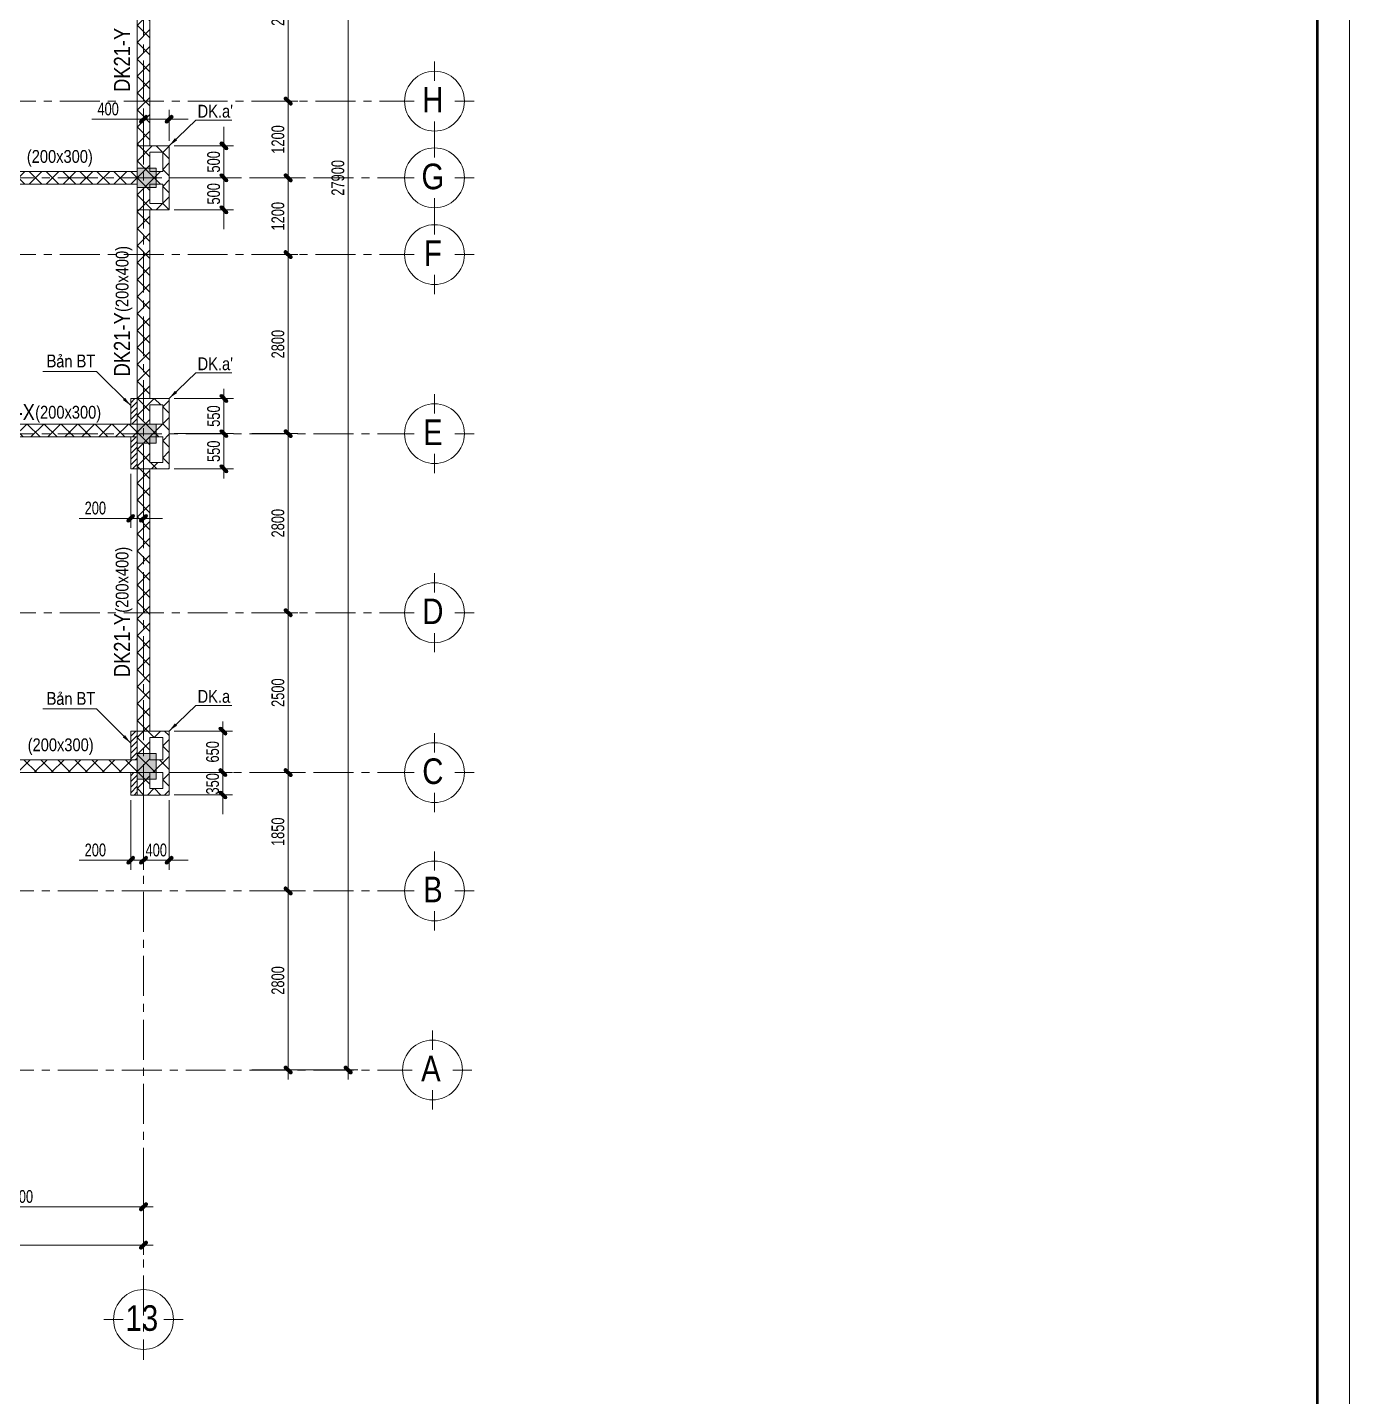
# Model space of a CAD drawing. Header units: millimetres. Extents: x -32285 to 839146, y -560248 to 114976.
# Drawn here: x 47084 to 67766, y -5107 to 16303 of the extents above; entities that cross this region are included whole.
import ezdxf
from ezdxf.enums import TextEntityAlignment as Align

# ---------------------------------------------------------------- set-up
doc = ezdxf.new("R2010")
doc.units = ezdxf.units.MM
doc.linetypes.add('ACAD_ISO03W100', pattern=[30, 12, -18])
doc.linetypes.add('CENTER', pattern=[2, 1.25, -0.25, 0.25, -0.25])
doc.layers.get('0').update_dxf_attribs({"lineweight": 20})
doc.layers.get('Defpoints').update_dxf_attribs({"lineweight": 9})
for name, color, linetype, lineweight in [('00_KHUNG 1_S', 7, 'Continuous', 50), ('a', 2, 'Continuous', 20), ("a'", 6, 'Continuous', 20), ('A_Bao_Cot_S_0.2', 3, 'Continuous', 20), ('A_Bao_DK_S_0.2', 3, 'Continuous', 20), ('A_Center_S_0.09', 8, 'Continuous', 9), ('A_Hatch_Cot_S_0.2', 30, 'Continuous', 20), ('A_Hatch_S_CONC_0.05', 8, 'ACAD_ISO03W100', 5), ('A_Note_Steel_S_0.09', 8, 'Continuous', 9), ('banbetong', 3, 'Continuous', 35), ('DAU TRUC', 7, 'Continuous', 20), ('Dim P', 150, 'Continuous', 15), ('Dim shx', 4, 'CENTER', 15), ('DK-X', 33, 'Continuous', 35), ('DK-Y', 6, 'Continuous', 35), ('TTN', 4, 'Continuous', 20)]:
    doc.layers.add(name, color=color, linetype=linetype, lineweight=lineweight)
doc.layers.add('HP- KHUNG', color=7, linetype='Continuous', plot=False)
doc.styles.add('conden250', font='VHELVCN.TTF', dxfattribs={"height": 250})
doc.styles.add('Condense', font='VHELVCB.TTF', dxfattribs={"height": 400})
doc.styles.add('condense200', font='VHELVCN.TTF', dxfattribs={"height": 200})
doc.styles.add('Shx200', font='vn_vni.shx', dxfattribs={"width": 0.75, "bigfont": '@extfont2.shx'})
doc.dimstyles.new('SC 100 shx', dxfattribs={"dimtxt": 200, "dimasz": 150, "dimexe": 100, "dimexo": 80, "dimgap": 60, "dimtad": 1, "dimdec": 0, "dimtxsty": 'Shx200', "dimblk": 'STIK-01', "dimcen": -125, "dimdle": 100, "dimclrd": 8, "dimclre": 8, "dimclrt": 256, "dimadec": 0, "dimazin": 0, "dimtfac": 1, "dimtdec": 0, "dimtix": 1, "dimtmove": 0, "dimatfit": 3, "dimfxl": 1, "dimlwd": 9, "dimlwe": 9, "dimarcsym": 0})
pattern_1 = [(45, (-218352.1, 10050.31), (-44.194174, 44.194174), [])]

# ---------------------------------------------------------------- blocks, each defined once
blk = doc.blocks.new('STIK-01')
at = {"lineweight": 13}
h = blk.add_hatch(color=8, dxfattribs=at)
edge = h.paths.add_edge_path()
edge.add_line((-0.16, -0.37), (0.37, 0.16))
edge.add_arc((0.27, 0.27), 0.15, 315, 495)
edge.add_line((0.16, 0.37), (-0.37, -0.16))
edge.add_arc((-0.27, -0.27), 0.15, 135, 315)
at = {"color": 8, "lineweight": 9}
for p, q in [((-0.21, 0), (-1, 0)), ((0, 0.21), (0, 1)), ((1, 0), (0.21, 0)), ((0, -1), (0, -0.21))]:
    blk.add_line(p, q, dxfattribs=at)
at = {"color": 8, "lineweight": 13}
blk.add_lwpolyline([(-0.16, -0.37), (0.37, 0.16, 1), (0.16, 0.37), (-0.37, -0.16, 1)], format="xyb", close=True, dxfattribs=at)
blk = doc.blocks.new('*D5')
at = {"layer": 'Defpoints', "color": 0, "linetype": 'Continuous', "transparency": 16777216}
for p in [(268865, -71483), (268865, -99383), (270453, -99383)]:
    blk.add_point(p, dxfattribs=at)
at = {"layer": 'Dim shx', "color": 8, "linetype": 'Continuous', "lineweight": 9, "transparency": 16777216}
for p, q in [((268945, -71483), (270553, -71483)), ((270453, -71633), (270453, -99233)), ((268945, -99383), (270553, -99383))]:
    blk.add_line(p, q, dxfattribs=at)
at = {"layer": 'Dim shx', "color": 8, "linetype": 'Continuous', "lineweight": 9, "transparency": 16777216, "xscale": 150, "yscale": 150, "zscale": 150}
for p, rotation in [((270453, -71483), 90), ((270453, -99383), 270)]:
    blk.add_blockref('STIK-01', p, dxfattribs=dict(at, rotation=rotation))
at = {"layer": 'Dim shx', "linetype": 'Continuous', "transparency": 16777216, "insert": (270293, -85433), "char_height": 200, "attachment_point": 5, "rotation": 90, "style": 'Shx200'}
blk.add_mtext('27900', dxfattribs=at)
blk = doc.blocks.new('*D8')
at = {"layer": 'Defpoints', "color": 0, "linetype": 'Continuous', "transparency": 16777216}
for p in [(268865, -86633), (268865, -89433), (269515, -89433)]:
    blk.add_point(p, dxfattribs=at)
at = {"layer": 'Dim shx', "color": 8, "linetype": 'Continuous', "lineweight": 9, "transparency": 16777216}
for p, q in [((268945, -86633), (269615, -86633)), ((269515, -86783), (269515, -89283)), ((268945, -89433), (269615, -89433))]:
    blk.add_line(p, q, dxfattribs=at)
at = {"layer": 'Dim shx', "color": 8, "linetype": 'Continuous', "lineweight": 9, "transparency": 16777216, "xscale": 150, "yscale": 150, "zscale": 150}
for p, rotation in [((269515, -86633), 90), ((269515, -89433), 270)]:
    blk.add_blockref('STIK-01', p, dxfattribs=dict(at, rotation=rotation))
at = {"layer": 'Dim shx', "linetype": 'Continuous', "transparency": 16777216, "insert": (269355, -88033), "char_height": 200, "attachment_point": 5, "rotation": 90, "style": 'Shx200'}
blk.add_mtext('2800', dxfattribs=at)
blk = doc.blocks.new('*D9')
at = {"layer": 'Defpoints', "color": 0, "linetype": 'Continuous', "transparency": 16777216}
for p in [(268865, -89433), (268865, -92233), (269515, -92233)]:
    blk.add_point(p, dxfattribs=at)
at = {"layer": 'Dim shx', "color": 8, "linetype": 'Continuous', "lineweight": 9, "transparency": 16777216}
for p, q in [((268945, -89433), (269615, -89433)), ((269515, -89583), (269515, -92083)), ((268945, -92233), (269615, -92233))]:
    blk.add_line(p, q, dxfattribs=at)
at = {"layer": 'Dim shx', "color": 8, "linetype": 'Continuous', "lineweight": 9, "transparency": 16777216, "xscale": 150, "yscale": 150, "zscale": 150}
for p, rotation in [((269515, -89433), 90), ((269515, -92233), 270)]:
    blk.add_blockref('STIK-01', p, dxfattribs=dict(at, rotation=rotation))
at = {"layer": 'Dim shx', "linetype": 'Continuous', "transparency": 16777216, "insert": (269355, -90833), "char_height": 200, "attachment_point": 5, "rotation": 90, "style": 'Shx200'}
blk.add_mtext('2800', dxfattribs=at)
blk = doc.blocks.new('*D10')
at = {"layer": 'Defpoints', "color": 0, "linetype": 'Continuous', "transparency": 16777216}
for p in [(268865, -94733), (268865, -96583), (269515, -96583)]:
    blk.add_point(p, dxfattribs=at)
at = {"layer": 'Dim shx', "color": 8, "linetype": 'Continuous', "lineweight": 9, "transparency": 16777216}
for p, q in [((268945, -94733), (269615, -94733)), ((269515, -94883), (269515, -96433)), ((268945, -96583), (269615, -96583))]:
    blk.add_line(p, q, dxfattribs=at)
at = {"layer": 'Dim shx', "color": 8, "linetype": 'Continuous', "lineweight": 9, "transparency": 16777216, "xscale": 150, "yscale": 150, "zscale": 150}
for p, rotation in [((269515, -94733), 90), ((269515, -96583), 270)]:
    blk.add_blockref('STIK-01', p, dxfattribs=dict(at, rotation=rotation))
at = {"layer": 'Dim shx', "linetype": 'Continuous', "transparency": 16777216, "insert": (269355, -95658), "char_height": 200, "attachment_point": 5, "rotation": 90, "style": 'Shx200'}
blk.add_mtext('1850', dxfattribs=at)
blk = doc.blocks.new('*D11')
at = {"layer": 'Defpoints', "color": 0, "linetype": 'Continuous', "transparency": 16777216}
for p in [(268865, -96583), (268865, -99383), (269515, -99383)]:
    blk.add_point(p, dxfattribs=at)
at = {"layer": 'Dim shx', "color": 8, "linetype": 'Continuous', "lineweight": 9, "transparency": 16777216}
for p, q in [((268945, -96583), (269615, -96583)), ((269515, -96733), (269515, -99233)), ((268945, -99383), (269615, -99383))]:
    blk.add_line(p, q, dxfattribs=at)
at = {"layer": 'Dim shx', "color": 8, "linetype": 'Continuous', "lineweight": 9, "transparency": 16777216, "xscale": 150, "yscale": 150, "zscale": 150}
for p, rotation in [((269515, -96583), 90), ((269515, -99383), 270)]:
    blk.add_blockref('STIK-01', p, dxfattribs=dict(at, rotation=rotation))
at = {"layer": 'Dim shx', "linetype": 'Continuous', "transparency": 16777216, "insert": (269355, -97983), "char_height": 200, "attachment_point": 5, "rotation": 90, "style": 'Shx200'}
blk.add_mtext('2800', dxfattribs=at)
blk = doc.blocks.new('*D27')
at = {"layer": 'Defpoints', "color": 0, "linetype": 'Continuous', "transparency": 16777216}
for p in [(263352, -100983), (267252, -100983), (267252, -101522)]:
    blk.add_point(p, dxfattribs=at)
at = {"layer": 'Dim shx', "color": 8, "linetype": 'Continuous', "lineweight": 9, "transparency": 16777216}
for p, q in [((263352, -101063), (263352, -101622)), ((267252, -101063), (267252, -101622)), ((263502, -101522), (267102, -101522))]:
    blk.add_line(p, q, dxfattribs=at)
at = {"layer": 'Dim shx', "color": 8, "linetype": 'Continuous', "lineweight": 9, "transparency": 16777216, "xscale": 150, "yscale": 150, "zscale": 150, "rotation": 180}
blk.add_blockref('STIK-01', (263352, -101522), dxfattribs=at)
at = {"layer": 'Dim shx', "color": 8, "linetype": 'Continuous', "lineweight": 9, "transparency": 16777216, "xscale": 150, "yscale": 150, "zscale": 150}
blk.add_blockref('STIK-01', (267252, -101522), dxfattribs=at)
at = {"layer": 'Dim shx', "linetype": 'Continuous', "transparency": 16777216, "insert": (265302, -101362), "char_height": 200, "attachment_point": 5, "style": 'Shx200'}
blk.add_mtext('3900', dxfattribs=at)
blk = doc.blocks.new('*D28')
at = {"layer": 'Defpoints', "color": 0, "linetype": 'Continuous', "transparency": 16777216}
for p in [(219652, -100983), (267252, -100983), (267252, -102122)]:
    blk.add_point(p, dxfattribs=at)
at = {"layer": 'Dim shx', "color": 8, "linetype": 'Continuous', "lineweight": 9, "transparency": 16777216}
for p, q in [((219652, -101063), (219652, -102222)), ((267252, -101063), (267252, -102222)), ((219802, -102122), (267102, -102122))]:
    blk.add_line(p, q, dxfattribs=at)
at = {"layer": 'Dim shx', "color": 8, "linetype": 'Continuous', "lineweight": 9, "transparency": 16777216, "xscale": 150, "yscale": 150, "zscale": 150, "rotation": 180}
blk.add_blockref('STIK-01', (219652, -102122), dxfattribs=at)
at = {"layer": 'Dim shx', "color": 8, "linetype": 'Continuous', "lineweight": 9, "transparency": 16777216, "xscale": 150, "yscale": 150, "zscale": 150}
blk.add_blockref('STIK-01', (267252, -102122), dxfattribs=at)
at = {"layer": 'Dim shx', "linetype": 'Continuous', "transparency": 16777216, "insert": (243452, -101962), "char_height": 200, "attachment_point": 5, "style": 'Shx200'}
blk.add_mtext('47600', dxfattribs=at)
blk = doc.blocks.new('*D29')
at = {"layer": 'Defpoints', "color": 0, "linetype": 'Continuous', "transparency": 16777216}
for p in [(268865, -84233), (269515, -84233), (268865, -85433)]:
    blk.add_point(p, dxfattribs=at)
at = {"layer": 'Dim shx', "color": 8, "linetype": 'Continuous', "lineweight": 9, "transparency": 16777216}
for p, q in [((268945, -84233), (269615, -84233)), ((269515, -85283), (269515, -84383)), ((268945, -85433), (269615, -85433))]:
    blk.add_line(p, q, dxfattribs=at)
at = {"layer": 'Dim shx', "color": 8, "linetype": 'Continuous', "lineweight": 9, "transparency": 16777216, "xscale": 150, "yscale": 150, "zscale": 150}
for p, rotation in [((269515, -84233), 90), ((269515, -85433), 270)]:
    blk.add_blockref('STIK-01', p, dxfattribs=dict(at, rotation=rotation))
at = {"layer": 'Dim shx', "linetype": 'Continuous', "transparency": 16777216, "insert": (269355, -84833), "char_height": 200, "attachment_point": 5, "rotation": 90, "style": 'Shx200'}
blk.add_mtext('1200', dxfattribs=at)
blk = doc.blocks.new('*D34')
at = {"layer": 'Defpoints', "color": 0, "linetype": 'Continuous', "transparency": 16777216}
for p in [(268865, -92233), (268865, -94733), (269515, -94733)]:
    blk.add_point(p, dxfattribs=at)
at = {"layer": 'Dim shx', "color": 8, "linetype": 'Continuous', "lineweight": 9, "transparency": 16777216}
for p, q in [((268945, -92233), (269615, -92233)), ((269515, -92383), (269515, -94583)), ((268945, -94733), (269615, -94733))]:
    blk.add_line(p, q, dxfattribs=at)
at = {"layer": 'Dim shx', "color": 8, "linetype": 'Continuous', "lineweight": 9, "transparency": 16777216, "xscale": 150, "yscale": 150, "zscale": 150}
for p, rotation in [((269515, -92233), 90), ((269515, -94733), 270)]:
    blk.add_blockref('STIK-01', p, dxfattribs=dict(at, rotation=rotation))
at = {"layer": 'Dim shx', "linetype": 'Continuous', "transparency": 16777216, "insert": (269355, -93483), "char_height": 200, "attachment_point": 5, "rotation": 90, "style": 'Shx200'}
blk.add_mtext('2500', dxfattribs=at)
blk = doc.blocks.new('*D35')
at = {"layer": 'Defpoints', "color": 0, "linetype": 'Continuous', "transparency": 16777216}
for p in [(268865, -85433), (269515, -85433), (268865, -86633)]:
    blk.add_point(p, dxfattribs=at)
at = {"layer": 'Dim shx', "color": 8, "linetype": 'Continuous', "lineweight": 9, "transparency": 16777216}
for p, q in [((268945, -85433), (269615, -85433)), ((269515, -86483), (269515, -85583)), ((268945, -86633), (269615, -86633))]:
    blk.add_line(p, q, dxfattribs=at)
at = {"layer": 'Dim shx', "color": 8, "linetype": 'Continuous', "lineweight": 9, "transparency": 16777216, "xscale": 150, "yscale": 150, "zscale": 150}
for p, rotation in [((269515, -85433), 90), ((269515, -86633), 270)]:
    blk.add_blockref('STIK-01', p, dxfattribs=dict(at, rotation=rotation))
at = {"layer": 'Dim shx', "linetype": 'Continuous', "transparency": 16777216, "insert": (269355, -86033), "char_height": 200, "attachment_point": 5, "rotation": 90, "style": 'Shx200'}
blk.add_mtext('1200', dxfattribs=at)
blk = doc.blocks.new('*D36')
at = {"layer": 'Defpoints', "color": 0, "linetype": 'Continuous', "transparency": 16777216}
for p in [(268865, -81433), (269515, -81433), (268865, -84233)]:
    blk.add_point(p, dxfattribs=at)
at = {"layer": 'Dim shx', "color": 8, "linetype": 'Continuous', "lineweight": 9, "transparency": 16777216}
for p, q in [((268945, -81433), (269615, -81433)), ((269515, -84083), (269515, -81583)), ((268945, -84233), (269615, -84233))]:
    blk.add_line(p, q, dxfattribs=at)
at = {"layer": 'Dim shx', "color": 8, "linetype": 'Continuous', "lineweight": 9, "transparency": 16777216, "xscale": 150, "yscale": 150, "zscale": 150}
for p, rotation in [((269515, -81433), 90), ((269515, -84233), 270)]:
    blk.add_blockref('STIK-01', p, dxfattribs=dict(at, rotation=rotation))
at = {"layer": 'Dim shx', "linetype": 'Continuous', "transparency": 16777216, "insert": (269355, -82833), "char_height": 200, "attachment_point": 5, "rotation": 90, "style": 'Shx200'}
blk.add_mtext('2800', dxfattribs=at)
blk = doc.blocks.new('*D104')
at = {"layer": 'Defpoints', "color": 0, "linetype": 'Continuous', "transparency": 16777216}
for p in [(267052, -95083), (267252, -95083), (267052, -96104)]:
    blk.add_point(p, dxfattribs=at)
at = {"layer": 'Dim P', "color": 8, "linetype": 'Continuous', "lineweight": 9, "transparency": 16777216}
for p, q in [((267052, -95163), (267052, -96204)), ((267252, -95163), (267252, -96204)), ((266902, -96104), (266246, -96104)), ((267252, -96104), (267052, -96104)), ((267402, -96104), (267552, -96104))]:
    blk.add_line(p, q, dxfattribs=at)
at = {"layer": 'Dim P', "color": 8, "linetype": 'Continuous', "lineweight": 9, "transparency": 16777216, "xscale": 150, "yscale": 150, "zscale": 150}
blk.add_blockref('STIK-01', (267052, -96104), dxfattribs=at)
at = {"layer": 'Dim P', "color": 8, "linetype": 'Continuous', "lineweight": 9, "transparency": 16777216, "xscale": 150, "yscale": 150, "zscale": 150, "rotation": 180}
blk.add_blockref('STIK-01', (267252, -96104), dxfattribs=at)
at = {"layer": 'Dim P', "linetype": 'Continuous', "transparency": 16777216, "insert": (266499, -95944), "char_height": 200, "attachment_point": 5, "style": 'Shx200'}
blk.add_mtext('200', dxfattribs=at)
blk = doc.blocks.new('*D105')
at = {"layer": 'Defpoints', "color": 0, "linetype": 'Continuous', "transparency": 16777216}
for p in [(267252, -95083), (267652, -95083), (267252, -96104)]:
    blk.add_point(p, dxfattribs=at)
at = {"layer": 'Dim P', "color": 8, "linetype": 'Continuous', "lineweight": 9, "transparency": 16777216}
for p, q in [((267252, -95163), (267252, -96204)), ((267652, -95163), (267652, -96204)), ((267102, -96104), (266952, -96104)), ((267652, -96104), (267252, -96104)), ((267802, -96104), (267952, -96104))]:
    blk.add_line(p, q, dxfattribs=at)
at = {"layer": 'Dim P', "color": 8, "linetype": 'Continuous', "lineweight": 9, "transparency": 16777216, "xscale": 150, "yscale": 150, "zscale": 150}
blk.add_blockref('STIK-01', (267252, -96104), dxfattribs=at)
at = {"layer": 'Dim P', "color": 8, "linetype": 'Continuous', "lineweight": 9, "transparency": 16777216, "xscale": 150, "yscale": 150, "zscale": 150, "rotation": 180}
blk.add_blockref('STIK-01', (267652, -96104), dxfattribs=at)
at = {"layer": 'Dim P', "linetype": 'Continuous', "transparency": 16777216, "insert": (267452, -95944), "char_height": 200, "attachment_point": 5, "style": 'Shx200'}
blk.add_mtext('400', dxfattribs=at)
blk = doc.blocks.new('*D106')
at = {"layer": 'Defpoints', "color": 0, "linetype": 'Continuous', "transparency": 16777216}
for p in [(267652, -94733), (268494, -94733), (267652, -95083)]:
    blk.add_point(p, dxfattribs=at)
at = {"layer": 'Dim P', "color": 8, "linetype": 'Continuous', "lineweight": 9, "transparency": 16777216}
for p, q in [((268494, -94583), (268494, -94433)), ((267732, -94733), (268594, -94733)), ((268494, -95083), (268494, -94733)), ((267732, -95083), (268594, -95083)), ((268494, -95233), (268494, -95383))]:
    blk.add_line(p, q, dxfattribs=at)
at = {"layer": 'Dim P', "color": 8, "linetype": 'Continuous', "lineweight": 9, "transparency": 16777216, "xscale": 150, "yscale": 150, "zscale": 150}
for p, rotation in [((268494, -94733), 270), ((268494, -95083), 90)]:
    blk.add_blockref('STIK-01', p, dxfattribs=dict(at, rotation=rotation))
at = {"layer": 'Dim P', "linetype": 'Continuous', "transparency": 16777216, "insert": (268334, -94908), "char_height": 200, "attachment_point": 5, "rotation": 90, "style": 'Shx200'}
blk.add_mtext('350', dxfattribs=at)
blk = doc.blocks.new('*D107')
at = {"layer": 'Defpoints', "color": 0, "linetype": 'Continuous', "transparency": 16777216}
for p in [(267652, -94083), (268494, -94083), (267652, -94733)]:
    blk.add_point(p, dxfattribs=at)
at = {"layer": 'Dim P', "color": 8, "linetype": 'Continuous', "lineweight": 9, "transparency": 16777216}
for p, q in [((267732, -94083), (268594, -94083)), ((268494, -94583), (268494, -94233)), ((267732, -94733), (268594, -94733))]:
    blk.add_line(p, q, dxfattribs=at)
at = {"layer": 'Dim P', "color": 8, "linetype": 'Continuous', "lineweight": 9, "transparency": 16777216, "xscale": 150, "yscale": 150, "zscale": 150}
for p, rotation in [((268494, -94083), 90), ((268494, -94733), 270)]:
    blk.add_blockref('STIK-01', p, dxfattribs=dict(at, rotation=rotation))
at = {"layer": 'Dim P', "linetype": 'Continuous', "transparency": 16777216, "insert": (268334, -94408), "char_height": 200, "attachment_point": 5, "rotation": 90, "style": 'Shx200'}
blk.add_mtext('650', dxfattribs=at)
blk = doc.blocks.new('*D108')
at = {"layer": 'Defpoints', "color": 0, "linetype": 'Continuous', "transparency": 16777216}
for p in [(267052, -89983), (267252, -89983), (267252, -90757)]:
    blk.add_point(p, dxfattribs=at)
at = {"layer": 'Dim P', "color": 8, "linetype": 'Continuous', "lineweight": 9, "transparency": 16777216}
for p, q in [((267052, -90063), (267052, -90857)), ((267252, -90063), (267252, -90857)), ((266902, -90757), (266246, -90757)), ((267252, -90757), (267052, -90757)), ((267402, -90757), (267552, -90757))]:
    blk.add_line(p, q, dxfattribs=at)
at = {"layer": 'Dim P', "color": 8, "linetype": 'Continuous', "lineweight": 9, "transparency": 16777216, "xscale": 150, "yscale": 150, "zscale": 150}
blk.add_blockref('STIK-01', (267052, -90757), dxfattribs=at)
at = {"layer": 'Dim P', "color": 8, "linetype": 'Continuous', "lineweight": 9, "transparency": 16777216, "xscale": 150, "yscale": 150, "zscale": 150, "rotation": 180}
blk.add_blockref('STIK-01', (267252, -90757), dxfattribs=at)
at = {"layer": 'Dim P', "linetype": 'Continuous', "transparency": 16777216, "insert": (266499, -90597), "char_height": 200, "attachment_point": 5, "style": 'Shx200'}
blk.add_mtext('200', dxfattribs=at)
blk = doc.blocks.new('*D109')
at = {"layer": 'Defpoints', "color": 0, "linetype": 'Continuous', "transparency": 16777216}
for p in [(267652, -89433), (268510, -89433), (267652, -89983)]:
    blk.add_point(p, dxfattribs=at)
at = {"layer": 'Dim P', "color": 8, "linetype": 'Continuous', "lineweight": 9, "transparency": 16777216}
for p, q in [((267732, -89433), (268610, -89433)), ((268510, -89833), (268510, -89583)), ((267732, -89983), (268610, -89983))]:
    blk.add_line(p, q, dxfattribs=at)
at = {"layer": 'Dim P', "color": 8, "linetype": 'Continuous', "lineweight": 9, "transparency": 16777216, "xscale": 150, "yscale": 150, "zscale": 150}
for p, rotation in [((268510, -89433), 90), ((268510, -89983), 270)]:
    blk.add_blockref('STIK-01', p, dxfattribs=dict(at, rotation=rotation))
at = {"layer": 'Dim P', "linetype": 'Continuous', "transparency": 16777216, "insert": (268350, -89708), "char_height": 200, "attachment_point": 5, "rotation": 90, "style": 'Shx200'}
blk.add_mtext('550', dxfattribs=at)
blk = doc.blocks.new('*D110')
at = {"layer": 'Defpoints', "color": 0, "linetype": 'Continuous', "transparency": 16777216}
for p in [(267652, -88883), (268510, -88883), (267652, -89433)]:
    blk.add_point(p, dxfattribs=at)
at = {"layer": 'Dim P', "color": 8, "linetype": 'Continuous', "lineweight": 9, "transparency": 16777216}
for p, q in [((267732, -88883), (268610, -88883)), ((268510, -89283), (268510, -89033)), ((267732, -89433), (268610, -89433))]:
    blk.add_line(p, q, dxfattribs=at)
at = {"layer": 'Dim P', "color": 8, "linetype": 'Continuous', "lineweight": 9, "transparency": 16777216, "xscale": 150, "yscale": 150, "zscale": 150}
for p, rotation in [((268510, -88883), 90), ((268510, -89433), 270)]:
    blk.add_blockref('STIK-01', p, dxfattribs=dict(at, rotation=rotation))
at = {"layer": 'Dim P', "linetype": 'Continuous', "transparency": 16777216, "insert": (268350, -89158), "char_height": 200, "attachment_point": 5, "rotation": 90, "style": 'Shx200'}
blk.add_mtext('550', dxfattribs=at)
blk = doc.blocks.new('*D111')
at = {"layer": 'Defpoints', "color": 0, "linetype": 'Continuous', "transparency": 16777216}
for p in [(267252, -84517), (267252, -84933), (267652, -84933)]:
    blk.add_point(p, dxfattribs=at)
at = {"layer": 'Dim P', "color": 8, "linetype": 'Continuous', "lineweight": 9, "transparency": 16777216}
for p, q in [((267102, -84517), (266446, -84517)), ((267252, -84853), (267252, -84417)), ((267652, -84517), (267252, -84517)), ((267652, -84853), (267652, -84417)), ((267802, -84517), (267952, -84517))]:
    blk.add_line(p, q, dxfattribs=at)
at = {"layer": 'Dim P', "color": 8, "linetype": 'Continuous', "lineweight": 9, "transparency": 16777216, "xscale": 150, "yscale": 150, "zscale": 150}
blk.add_blockref('STIK-01', (267252, -84517), dxfattribs=at)
at = {"layer": 'Dim P', "color": 8, "linetype": 'Continuous', "lineweight": 9, "transparency": 16777216, "xscale": 150, "yscale": 150, "zscale": 150, "rotation": 180}
blk.add_blockref('STIK-01', (267652, -84517), dxfattribs=at)
at = {"layer": 'Dim P', "linetype": 'Continuous', "transparency": 16777216, "insert": (266699, -84357), "char_height": 200, "attachment_point": 5, "style": 'Shx200'}
blk.add_mtext('400', dxfattribs=at)
blk = doc.blocks.new('*D112')
at = {"layer": 'Defpoints', "color": 0, "linetype": 'Continuous', "transparency": 16777216}
for p in [(267652, -84933), (267652, -85433), (268510, -85433)]:
    blk.add_point(p, dxfattribs=at)
at = {"layer": 'Dim P', "color": 8, "linetype": 'Continuous', "lineweight": 9, "transparency": 16777216}
for p, q in [((268510, -84783), (268510, -84633)), ((267732, -84933), (268610, -84933)), ((268510, -84933), (268510, -85433)), ((267732, -85433), (268610, -85433)), ((268510, -85583), (268510, -85733))]:
    blk.add_line(p, q, dxfattribs=at)
at = {"layer": 'Dim P', "color": 8, "linetype": 'Continuous', "lineweight": 9, "transparency": 16777216, "xscale": 150, "yscale": 150, "zscale": 150}
for p, rotation in [((268510, -84933), 270), ((268510, -85433), 90)]:
    blk.add_blockref('STIK-01', p, dxfattribs=dict(at, rotation=rotation))
at = {"layer": 'Dim P', "linetype": 'Continuous', "transparency": 16777216, "insert": (268350, -85183), "char_height": 200, "attachment_point": 5, "rotation": 90, "style": 'Shx200'}
blk.add_mtext('500', dxfattribs=at)
blk = doc.blocks.new('*D113')
at = {"layer": 'Defpoints', "color": 0, "linetype": 'Continuous', "transparency": 16777216}
for p in [(267652, -85433), (267652, -85933), (268510, -85933)]:
    blk.add_point(p, dxfattribs=at)
at = {"layer": 'Dim P', "color": 8, "linetype": 'Continuous', "lineweight": 9, "transparency": 16777216}
for p, q in [((268510, -85283), (268510, -85133)), ((267732, -85433), (268610, -85433)), ((268510, -85433), (268510, -85933)), ((267732, -85933), (268610, -85933)), ((268510, -86083), (268510, -86233))]:
    blk.add_line(p, q, dxfattribs=at)
at = {"layer": 'Dim P', "color": 8, "linetype": 'Continuous', "lineweight": 9, "transparency": 16777216, "xscale": 150, "yscale": 150, "zscale": 150}
for p, rotation in [((268510, -85433), 270), ((268510, -85933), 90)]:
    blk.add_blockref('STIK-01', p, dxfattribs=dict(at, rotation=rotation))
at = {"layer": 'Dim P', "linetype": 'Continuous', "transparency": 16777216, "insert": (268350, -85683), "char_height": 200, "attachment_point": 5, "rotation": 90, "style": 'Shx200'}
blk.add_mtext('500', dxfattribs=at)
blk = doc.blocks.new('COL-HTRU')
at = {"layer": 'A_Bao_Cot_S_0.2', "linetype": 'Continuous'}
for points in [[(4824, 13420), (4824, 13720), (5124, 13720), (5124, 13420)], [(4824, 9420), (4824, 9720), (5124, 9720), (5124, 9420)], [(4824, 4170), (4824, 4570), (5124, 4570), (5124, 4170)]]:
    blk.add_lwpolyline(points, close=True, dxfattribs=at)
at = {"layer": 'A_Hatch_Cot_S_0.2', "linetype": 'Continuous'}
for points in [[(5124, 13420), (5124, 13720), (4824, 13420), (4824, 13720)], [(5124, 9420), (5124, 9720), (4824, 9420), (4824, 9720)], [(5124, 4170), (5124, 4570), (4824, 4170), (4824, 4570)]]:
    blk.add_trace(points, dxfattribs=at)
blk = doc.blocks.new('TDV-TYPE1')
at = {"color": 8, "linetype": 'ByBlock', "lineweight": 20}
for p, q in [((0, 618), (0, 317)), ((-618, 0), (-317, 0)), ((618, 0), (317, 0)), ((0, -618), (0, -317))]:
    blk.add_line(p, q, dxfattribs=at)
at = {"color": 7, "linetype": 'ByBlock', "lineweight": 20}
blk.add_circle((0, 0), 468, dxfattribs=at)
at = {"color": 1, "linetype": 'ByBlock', "style": 'Condense'}
for tag, height, p in [('10', 400, (-67, 22)), ('A', 200, (275, -119))]:
    blk.add_attdef(tag, text='', height=height, dxfattribs=at).set_placement(p, align=Align.MIDDLE_CENTER)

msp = doc.modelspace()

# ---------------------------------------------------------------- hatches: boundary and pattern name
at = {"layer": 'A_Hatch_S_CONC_0.05', "linetype": 'Continuous'}
h = msp.add_hatch(dxfattribs=at)
h.set_pattern_fill('ANSI37', color=256, scale=1500, style=0)
h.set_pattern_definition([(45, (-218352.1, 82759.73), (-132.58252, 132.58252), []), (135, (-218352.1, 82759.73), (-132.58252, -132.58252), [])])
h.paths.add_polyline_path([(49000, 9400), (49300, 9400), (49300, 10500), (49000, 10500), (49000, 13450), (49300, 13450), (49300, 14450), (49000, 14450), (49000, 17400), (49300, 17400), (49300, 18500), (49000, 18500), (49000, 22600), (49300, 22600), (49300, 23600), (48800, 23600), (48800, 23350), (45400, 23350), (45400, 23150), (48800, 23150), (48800, 18050), (45400, 18050), (45400, 17850), (48800, 17850), (48800, 14050), (45400, 14050), (45400, 13850), (48800, 13850), (48800, 10100), (45400, 10100), (45400, 9900), (48800, 9900), (48800, 4850), (45400, 4850), (45400, 4650), (48800, 4650), (48800, 4300), (49000, 4300), (49300, 4300), (49300, 5300), (49000, 5300)])
h.paths.add_polyline_path([(49000, 9500), (49000, 9900), (49200, 9900), (49200, 9500)], flags=16)
h.paths.add_polyline_path([(49000, 5200), (49200, 5200), (49200, 4850), (49000, 4850)], flags=16)
h.paths.add_polyline_path([(49000, 10100), (49000, 10400), (49200, 10400), (49200, 10100)], flags=16)
h.paths.add_polyline_path([(49000, 4650), (49200, 4650), (49200, 4400), (49000, 4400)], flags=16)
h.paths.add_polyline_path([(49000, 13550), (49000, 13850), (49200, 13850), (49200, 13550)], flags=16)
h.paths.add_polyline_path([(49000, 14050), (49000, 14350), (49200, 14350), (49200, 14050)], flags=16)
h.paths.add_polyline_path([(49000, 17500), (49000, 17850), (49200, 17850), (49200, 17500)], flags=16)
h.paths.add_polyline_path([(49000, 18050), (49000, 18400), (49200, 18400), (49200, 18050)], flags=16)
h.paths.add_polyline_path([(49000, 22700), (49000, 23150), (49200, 23150), (49200, 22700)], flags=16)
h.paths.add_polyline_path([(49000, 23350), (49000, 23500), (49200, 23500), (49200, 23350)], flags=16)
h = msp.add_hatch(dxfattribs=at)
h.set_pattern_fill('ANSI31', color=256, scale=500, style=0)
h.set_pattern_definition(pattern_1)
h.paths.add_polyline_path([(48700, 10100), (48800, 10100), (48800, 10500), (48700, 10500)])
h = msp.add_hatch(dxfattribs=at)
h.set_pattern_fill('ANSI31', color=256, scale=500, style=0)
h.set_pattern_definition(pattern_1)
h.paths.add_polyline_path([(48800, 9900), (48700, 9900), (48700, 9400), (48800, 9400)])
h = msp.add_hatch(dxfattribs=at)
h.set_pattern_fill('ANSI31', color=256, scale=500, style=0)
h.set_pattern_definition(pattern_1)
h.paths.add_polyline_path([(48800, 5300), (48700, 5300), (48700, 4850), (48800, 4850)])
h = msp.add_hatch(dxfattribs=at)
h.set_pattern_fill('ANSI31', color=256, scale=500, style=0)
h.set_pattern_definition(pattern_1)
h.paths.add_polyline_path([(48800, 4650), (48700, 4650), (48700, 4300), (48800, 4300)])

# ---------------------------------------------------------------- linework, layer by layer
at = {"layer": '00_KHUNG 1_S', "linetype": 'Continuous'}
msp.add_lwpolyline([(-14733.9, 33417.6), (-14733.9, -24982.4), (67266.1, -24982.4), (67266.1, 33417.6)], close=True, dxfattribs=at)
at = {"layer": 'a', "linetype": 'Continuous'}
for p, q in [((48800, 14450), (49300, 14450)), ((49300, 14450), (49300, 13450)), ((49300, 13450), (48800, 13450)), ((48800, 10500), (49300, 10500)), ((49300, 10500), (49300, 9400)), ((49300, 9400), (48800, 9400)), ((48800, 5300), (49300, 5300)), ((49300, 5300), (49300, 4300)), ((49300, 4300), (48800, 4300))]:
    msp.add_line(p, q, dxfattribs=at)
at = {"layer": 'A_Bao_DK_S_0.2', "linetype": 'Continuous'}
for p, q in [((48800, 17850), (48800, 14050)), ((49000, 17400), (49000, 14450)), ((49000, 14450), (49300, 14450)), ((49000, 14350), (49200, 14350)), ((49000, 14350), (49000, 14050)), ((49200, 14350), (49200, 14050)), ((49300, 14450), (49300, 13450)), ((48800, 14050), (45400, 14050)), ((49200, 14050), (49000, 14050)), ((48800, 13850), (45400, 13850)), ((48800, 13850), (48800, 10100)), ((49200, 13850), (49000, 13850)), ((49000, 13850), (49000, 13550)), ((49200, 13850), (49200, 13550)), ((49000, 13550), (49200, 13550)), ((49000, 13450), (49300, 13450)), ((49000, 13450), (49000, 10500)), ((49000, 10400), (49000, 10100)), ((45400, 10100), (48800, 10100)), ((49000, 10100), (49200, 10100)), ((45400, 9900), (48800, 9900)), ((48800, 9900), (48800, 4850)), ((49000, 9900), (49200, 9900)), ((49000, 9900), (49000, 9500)), ((49000, 9400), (49000, 5300)), ((49000, 5200), (49000, 4850)), ((45400, 4850), (48800, 4850)), ((49000, 4850), (49200, 4850)), ((45400, 4650), (48800, 4650)), ((48800, 4650), (48800, 4300)), ((49000, 4650), (49200, 4650)), ((49000, 4650), (49000, 4400)), ((49200, 4650), (49200, 4400)), ((49200, 4400), (49000, 4400))]:
    msp.add_line(p, q, dxfattribs=at)
for points in [[(48700, 10100), (48700, 10500), (48800, 10500)], [(49000, 10500), (49300, 10500), (49300, 9400), (49000, 9400)], [(48800, 10100), (48800, 10400)], [(49000, 10400), (49200, 10400), (49200, 10100)], [(48800, 9400), (48700, 9400), (48700, 9900)], [(48800, 9500), (48800, 9500), (48800, 9900)], [(49200, 9900), (49200, 9500), (49000, 9500)], [(48700, 4850), (48700, 5300), (48800, 5300)], [(48800, 4850), (48800, 5200)], [(49000, 5300), (49300, 5300), (49300, 4300), (49000, 4300)], [(49000, 5200), (49200, 5200), (49200, 4850)], [(48800, 4300), (48700, 4300), (48700, 4650)], [(49000, 4300), (48800, 4300)]]:
    msp.add_lwpolyline(points, dxfattribs=at)
at = {"layer": 'A_Center_S_0.09', "linetype": 'CENTER', "ltscale": 500}
for p, q in [((48900, 29784.7), (48900, -4531.6)), ((-7408.4, 15150), (52833.4, 15150)), ((-7439.8, 13950), (52833.4, 13950)), ((-7408.4, 12750), (52833.4, 12750)), ((-7439.8, 9950), (52833.4, 9950)), ((-7408.4, 7150), (52833.4, 7150)), ((-7439.8, 4650), (52833.4, 4650)), ((-7439.8, 2800), (52833.4, 2800)), ((-7439.8, 0), (52833.4, 0))]:
    msp.add_line(p, q, dxfattribs=at)
at = {"layer": 'HP- KHUNG', "color": 1, "lineweight": 9}
msp.add_lwpolyline([(-16233.9, 33917.6), (-16233.9, -25482.4), (67766.1, -25482.4), (67766.1, 33917.6)], close=True, dxfattribs=at)

# ---------------------------------------------------------------- block references
at = {"layer": 'A_Bao_Cot_S_0.2', "linetype": 'Continuous'}
msp.add_blockref('COL-HTRU', (43976.4, 379.9), dxfattribs=at)
at = {"layer": 'DAU TRUC', "linetype": 'Continuous'}
ref = msp.add_blockref('TDV-TYPE1', (53451.8, 15150), dxfattribs=at)
ref.add_attrib('10', 'H', dxfattribs={"layer": '0', "color": 1, "linetype": 'ByBlock', "height": 400, "style": 'Condense'}).set_placement((53426.5, 15172.2), align=Align.MIDDLE_CENTER)
ref = msp.add_blockref('TDV-TYPE1', (53451.8, 13950), dxfattribs=at)
ref.add_attrib('10', 'G', dxfattribs={"layer": '0', "color": 1, "linetype": 'ByBlock', "height": 400, "style": 'Condense'}).set_placement((53426.5, 13972.2), align=Align.MIDDLE_CENTER)
ref = msp.add_blockref('TDV-TYPE1', (53451.8, 12750), dxfattribs=at)
ref.add_attrib('10', 'F', dxfattribs={"layer": '0', "color": 1, "linetype": 'ByBlock', "height": 400, "style": 'Condense'}).set_placement((53426.5, 12772.2), align=Align.MIDDLE_CENTER)
ref = msp.add_blockref('TDV-TYPE1', (53451.8, 9950), dxfattribs=at)
ref.add_attrib('10', 'E', dxfattribs={"layer": '0', "color": 1, "linetype": 'ByBlock', "height": 400, "style": 'Condense'}).set_placement((53426.5, 9972.2), align=Align.MIDDLE_CENTER)
ref = msp.add_blockref('TDV-TYPE1', (53451.8, 7150), dxfattribs=at)
ref.add_attrib('10', 'D', dxfattribs={"layer": '0', "color": 1, "linetype": 'ByBlock', "height": 400, "style": 'Condense'}).set_placement((53426.5, 7172.2), align=Align.MIDDLE_CENTER)
ref = msp.add_blockref('TDV-TYPE1', (53451.8, 4650), dxfattribs=at)
ref.add_attrib('10', 'C', dxfattribs={"layer": '0', "color": 1, "linetype": 'ByBlock', "height": 400, "style": 'Condense'}).set_placement((53426.5, 4672.2), align=Align.MIDDLE_CENTER)
ref = msp.add_blockref('TDV-TYPE1', (53451.8, 2800), dxfattribs=at)
ref.add_attrib('10', 'B', dxfattribs={"layer": '0', "color": 1, "linetype": 'ByBlock', "height": 400, "style": 'Condense'}).set_placement((53426.5, 2822.2), align=Align.MIDDLE_CENTER)
ref = msp.add_blockref('TDV-TYPE1', (53420.3, 0), dxfattribs=at)
ref.add_attrib('10', 'A', dxfattribs={"layer": '0', "color": 1, "linetype": 'ByBlock', "height": 400, "style": 'Condense'}).set_placement((53395.1, 22.2), align=Align.MIDDLE_CENTER)
ref = msp.add_blockref('TDV-TYPE1', (48900, -3900.7), dxfattribs=at)
ref.add_attrib('10', '13', dxfattribs={"layer": '0', "color": 1, "linetype": 'ByBlock', "height": 400, "style": 'Condense'}).set_placement((48874.8, -3878.5), align=Align.MIDDLE_CENTER)

# ---------------------------------------------------------------- texts
at = {"layer": "a'", "linetype": 'Continuous', "ltscale": 0.4, "style": 'conden250'}
for s, p in [("DK.a'", (49746.7, 14832.6)), ("DK.a'", (49746.7, 10882.6)), ('DK.a', (49746.7, 5682.6))]:
    msp.add_text(s, height=200, dxfattribs=at).set_placement(p, align=Align.BOTTOM_LEFT)
at = {"layer": 'banbetong', "linetype": 'Continuous', "ltscale": 0.4, "style": 'conden250'}
for p in [(47383.6, 10927.2), (47383.6, 5650.4)]:
    msp.add_text('Baûn BT', height=200, dxfattribs=at).set_placement(p, align=Align.BOTTOM_LEFT)
at = {"layer": 'DK-X', "linetype": 'Continuous', "ltscale": 0.4, "style": 'conden250'}
msp.add_text('DK12-X', height=250, dxfattribs=at).set_placement((47200.9, 10287), align=Align.MIDDLE_RIGHT)
at = {"layer": 'DK-Y', "linetype": 'Continuous', "ltscale": 0.4, "style": 'conden250'}
for p in [(48563.1, 16296.4), (48563.1, 11848.1), (48563.1, 7144.3)]:
    msp.add_text('DK21-Y', height=250, rotation=90, dxfattribs=at).set_placement(p, align=Align.MIDDLE_RIGHT)
at = {"layer": 'TTN', "linetype": 'Continuous', "ltscale": 0.4, "style": 'condense200'}
for p in [(47075.6, 14284.9), (47206.1, 10284.9), (47088.9, 5084.9)]:
    msp.add_text('(200x300)', height=200, dxfattribs=at).set_placement(p, align=Align.MIDDLE_LEFT)
for p in [(48565.2, 11853.4), (48565.2, 7149.6)]:
    msp.add_text('(200x400)', height=200, rotation=90, dxfattribs=at).set_placement(p, align=Align.MIDDLE_LEFT)

# ---------------------------------------------------------------- dimensions: what is measured, and where the dimension line sits
at = {"layer": 'Dim P', "linetype": 'Continuous'}
for base, p1, p2, picture, middle in [((48900, 14866.3), (49300, 14450), (48900, 14450), '*D111', (48347.2, 14866.3)), ((48900, 8626.3), (48700, 9400), (48900, 9400), '*D108', (48147.2, 8626.3)), ((48700, 3279.4), (48900, 4300), (48700, 4300), '*D104', (48147.2, 3279.4))]:
    dim = msp.add_linear_dim(base=base, p1=p1, p2=p2, dimstyle='SC 100 shx', dxfattribs=at)
    dim.commit()
    dim.dimension.update_dxf_attribs({"geometry": picture, "text_midpoint": middle, "dimtype": 128, "insert": (-218352.1, 99383.2)})
for base, p1, p2, picture, middle in [((50158, 13950), (49300, 14450), (49300, 13950), '*D112', (49998, 14200)), ((50158, 13450), (49300, 13950), (49300, 13450), '*D113', (49998, 13700)), ((50158, 10500), (49300, 9950), (49300, 10500), '*D110', (49998, 10225)), ((50158, 9950), (49300, 9400), (49300, 9950), '*D109', (49998, 9675)), ((50142.1, 4650), (49300, 4300), (49300, 4650), '*D106', (49982.1, 4475))]:
    dim = msp.add_linear_dim(base=base, p1=p1, p2=p2, angle=90, dimstyle='SC 100 shx', dxfattribs=at)
    dim.commit()
    dim.dimension.update_dxf_attribs({"geometry": picture, "text_midpoint": middle, "insert": (-218352.1, 99383.2)})
dim = msp.add_linear_dim(base=(50142.1, 5300), p1=(49300, 4650), p2=(49300, 5300), angle=90, dimstyle='SC 100 shx', override={"dimtmove": 1}, dxfattribs=at)
dim.commit()
dim.dimension.update_dxf_attribs({"geometry": '*D107', "text_midpoint": (49982.1, 4975), "insert": (-218352.1, 99383.2)})
dim = msp.add_linear_dim(base=(48900, 3279.4), p1=(49300, 4300), p2=(48900, 4300), dimstyle='SC 100 shx', dxfattribs=at)
dim.commit()
dim.dimension.update_dxf_attribs({"geometry": '*D105', "text_midpoint": (49100, 3439.4), "insert": (-218352.1, 99383.2)})
at = {"layer": 'Dim shx', "linetype": 'Continuous'}
for base, p1, p2, angle, picture, middle in [((52101.2, 0), (50513.2, 27900), (50513.2, 0), 90, '*D5', (51941.2, 13950)), ((51162.7, 17950), (50513.2, 15150), (50513.2, 17950), 90, '*D36', (51002.7, 16550)), ((51162.7, 15150), (50513.2, 13950), (50513.2, 15150), 270, '*D29', (51002.7, 14550)), ((51162.7, 13950), (50513.2, 12750), (50513.2, 13950), 90, '*D35', (51002.7, 13350)), ((51162.7, 9950), (50513.2, 12750), (50513.2, 9950), 90, '*D8', (51002.7, 11350)), ((51162.7, 7150), (50513.2, 9950), (50513.2, 7150), 90, '*D9', (51002.7, 8550)), ((51162.7, 4650), (50513.2, 7150), (50513.2, 4650), 90, '*D34', (51002.7, 5900)), ((51162.7, 2800), (50513.2, 4650), (50513.2, 2800), 90, '*D10', (51002.7, 3725)), ((51162.7, 0), (50513.2, 2800), (50513.2, 0), 90, '*D11', (51002.7, 1400))]:
    dim = msp.add_linear_dim(base=base, p1=p1, p2=p2, angle=angle, dimstyle='SC 100 shx', dxfattribs=at)
    dim.commit()
    dim.dimension.update_dxf_attribs({"geometry": picture, "text_midpoint": middle, "insert": (-218352.1, 99383.2)})
for base, p1, picture, middle in [((48900, -2739), (1300, -1600), '*D28', (25100, -2579)), ((48900, -2139), (45000, -1600), '*D27', (46950, -1979))]:
    dim = msp.add_linear_dim(base=base, p1=p1, p2=(48900, -1600), dimstyle='SC 100 shx', dxfattribs=at)
    dim.commit()
    dim.dimension.update_dxf_attribs({"geometry": picture, "text_midpoint": middle, "insert": (-218352.1, 99383.2)})

# ---------------------------------------------------------------- leaders
at = {"layer": 'A_Note_Steel_S_0.09', "linetype": 'Continuous'}
for points in [[(49300, 14450), (49719.5, 14849.7), (50283.8, 14849.7)], [(48700, 10389.2), (48167.3, 10922), (47327.5, 10922)], [(49300, 10500), (49719.5, 10899.7), (50283.8, 10899.7)], [(48700, 5112.5), (48167.3, 5645.3), (47327.5, 5645.3)], [(49300, 5300), (49719.5, 5699.7), (50283.8, 5699.7)]]:
    msp.add_leader(points, dimstyle='SC 100 shx', override={"dimgap": 60, "dimtad": 0}, dxfattribs=at)

doc.saveas('drawing.dxf')
